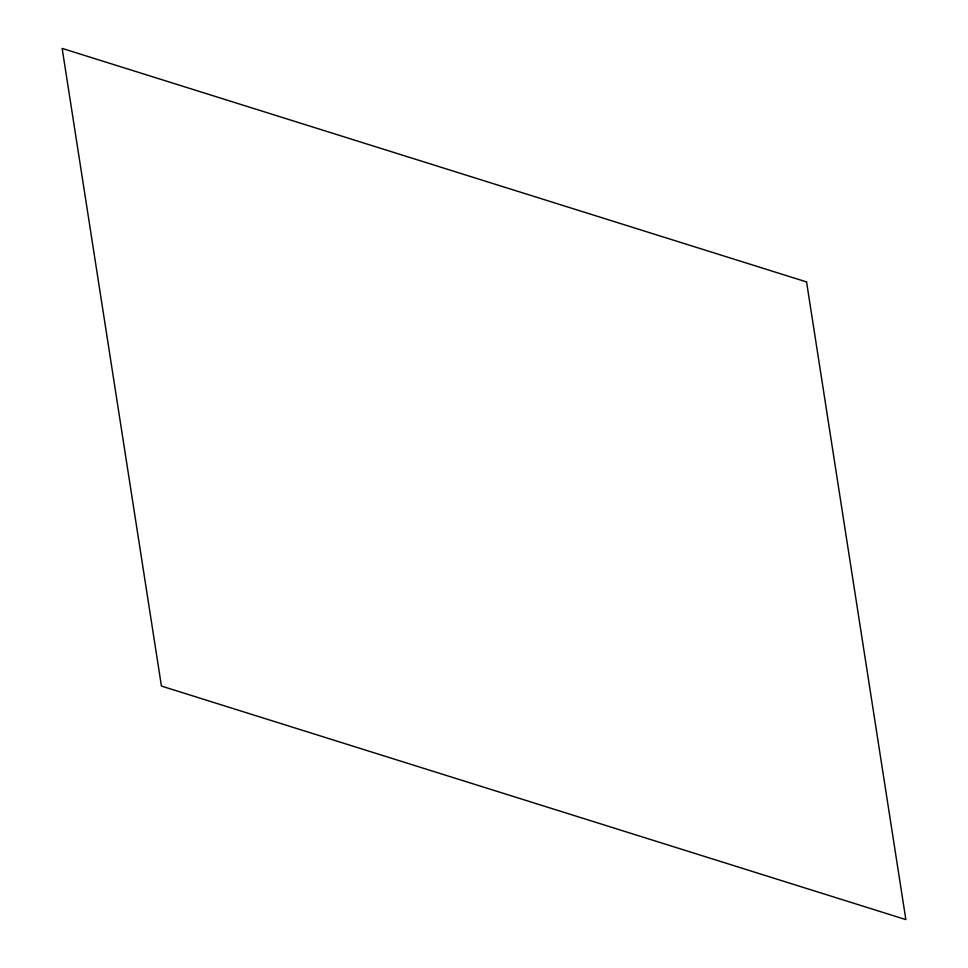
<?xml version="1.0" encoding="UTF-8"?>
<svg xmlns="http://www.w3.org/2000/svg" width="968" height="968" viewBox="0 0 968 968"><rect width="100%" height="100%" fill="white"/><g stroke="black" fill="none" stroke-linecap="round" stroke-linejoin="round"><path stroke-width="1.45" d="M806.562 281.93L62.146 48.4L161.438 686.07L905.854 919.6L806.562 281.93"/></g></svg>
